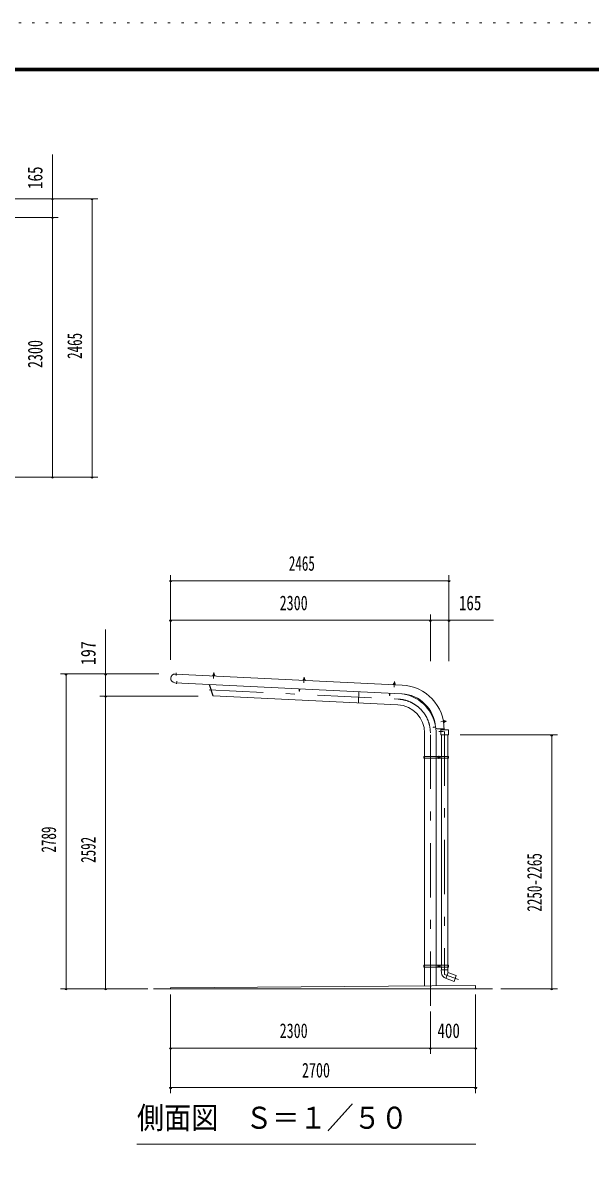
# Model space of a CAD drawing. Units: millimetres, scale not verified, with parts at other scales. Extents: x -25898 to 25908, y -10500 to 10500.
# Drawn here: x 6085 to 11113, y 314 to 10500 of the extents above; entities that cross this region are included whole.
import ezdxf
from ezdxf.enums import TextEntityAlignment as Align

# ---------------------------------------------------------------- set-up
doc = ezdxf.new("R2010")
doc.units = ezdxf.units.MM
doc.header["$LTSCALE"] = 40
doc.linetypes.add('USER3', pattern=[24, 12, -5, 2, -5])
doc.linetypes.add('USER4', pattern=[3, 0.5, -2.5])
for name, color, linetype, lineweight in [('0-2_1-05BOLD', 7, 'Continuous', 18), ('0-3_1-25CENTER', 3, 'USER3', 18), ('0-5_1-55DIM', 3, 'Continuous', 18), ('0-C_F-F1PAPER', 5, 'Continuous', 18), ('0-D_F-E_J_ADD', 5, 'USER4', 18)]:
    doc.layers.add(name, color=color, linetype=linetype, lineweight=lineweight)
doc.styles.add('ＭＳ ゴシック', font='')
doc.styles.get('ＭＳ ゴシック').set_extended_font_data('MS Gothic')

msp = doc.modelspace()

# ---------------------------------------------------------------- linework, layer by layer
at = {"layer": '0-2_1-05BOLD'}
for p, q in [((7432.89, 4733.77), (9442.17, 4635.5)), ((7771.46, 4727.95), (7771.21, 4722.83)), ((7772.16, 4737.24), (7771.73, 4728.44)), ((7777.69, 4722.51), (7777.94, 4727.63)), ((8570.5, 4688.87), (8570.25, 4683.75)), ((8576.74, 4683.43), (8576.99, 4688.55)), ((9438.41, 4558.59), (7429.12, 4656.87)), ((9369.3, 4644.67), (9369.55, 4649.79)), ((9376.03, 4649.47), (9375.78, 4644.36)), ((9058.87, 4577.16), (9054.01, 4477.67)), ((9811.53, 4316.93), (9816.58, 4317.74)), ((9817.6, 4311.32), (9812.54, 4310.52)), ((9826.76, 4313.03), (9818.06, 4311.65)), ((9640.62, 4004.27), (9640.62, 4211.67)), ((9735.66, 4262.96), (9716.67, 4259.95)), ((9742.22, 4211.67), (9742.22, 4004.27)), ((9813.1, 4249.37), (9750.77, 4248.83)), ((9784.08, 4239.37), (9784.08, 4249.12)), ((9787.28, 4249.14), (9787.28, 4239.37)), ((9789.98, 4004.27), (9789.98, 4194.37)), ((9844.98, 4194.37), (9844.98, 4004.27)), ((9632.92, 3996.27), (9639.02, 3996.27)), ((9639.02, 3988.27), (9639.02, 4004.27)), ((9640.62, 2154.27), (9640.62, 3988.27)), ((9742.22, 3988.27), (9742.22, 2154.27)), ((9743.82, 4004.27), (9743.82, 3988.27)), ((9788.38, 3988.27), (9788.38, 4004.27)), ((9789.98, 2154.27), (9789.98, 3988.27)), ((9844.98, 3988.27), (9844.98, 2154.27)), ((9846.57, 4004.27), (9846.57, 3988.27)), ((9846.57, 3996.27), (9852.68, 3996.27)), ((9639.02, 2146.27), (9632.92, 2146.27)), ((9639.02, 2138.27), (9639.02, 2154.27)), ((9743.82, 2154.27), (9743.82, 2138.27)), ((9788.38, 2138.27), (9788.38, 2154.27)), ((9846.57, 2154.27), (9846.57, 2138.27)), ((9852.68, 2146.27), (9846.57, 2146.27)), ((9640.62, 1972.26), (9640.62, 2138.27)), ((9742.22, 2138.27), (9742.22, 1973.03)), ((9789.98, 2112.81), (9789.98, 2138.27)), ((9847.97, 2089.72), (9829.17, 2038.03)), ((9844.98, 2138.27), (9844.98, 2112.81)), ((7241.42, 1945.67), (10241.42, 1945.67))]:
    msp.add_line(p, q, dxfattribs=at)
for points in [[(7766.38, 4721.47), (7766.46, 4723.06), (7782.44, 4722.28), (7782.36, 4720.68)], [(8565.43, 4682.39), (8565.51, 4683.98), (8581.49, 4683.2), (8581.41, 4681.6)], [(9380.45, 4642.52), (9364.47, 4643.31), (9364.55, 4644.9), (9380.53, 4644.12)], [(9811.71, 4305.58), (9813.28, 4305.83), (9810.78, 4321.63), (9809.2, 4321.38)], [(9782.89, 4194.37), (9782.89, 4239.37), (9852.88, 4239.37), (9852.88, 4194.37)], [(9632.92, 3988.27), (9632.92, 4004.27), (9852.68, 4004.27), (9852.68, 3988.27)], [(9852.68, 2138.27), (9852.68, 2154.27), (9632.92, 2154.27), (9632.92, 2138.27)]]:
    msp.add_lwpolyline(points, close=True, dxfattribs=at)
for points in [[(7767.96, 4722.99), (7768.21, 4728.11), (7769.11, 4728.57), (7780.34, 4728.02), (7781.19, 4727.47), (7780.94, 4722.36)], [(7777.72, 4728.14), (7778.15, 4736.95), (7772.16, 4737.24), (7772.68, 4737.72), (7777.68, 4737.47), (7778.15, 4736.95)], [(8567.01, 4683.91), (8567.26, 4689.03), (8568.15, 4689.49), (8579.39, 4688.94), (8580.23, 4688.39), (8579.98, 4683.28)], [(8576.77, 4689.06), (8577.2, 4697.87), (8571.2, 4698.16), (8570.77, 4689.36)], [(8571.2, 4698.16), (8571.73, 4698.64), (8576.72, 4698.39), (8577.2, 4697.87)], [(7732.78, 4642.01), (7764.43, 4539.76), (7767.49, 4540.71)], [(9403.59, 4460.58), (7767.53, 4540.59), (7736.18, 4641.85)], [(8531.31, 4602.96), (8530.33, 4582.98), (8533.53, 4582.82), (8534.5, 4602.8)], [(9379.03, 4644.2), (9379.28, 4649.31), (9378.44, 4649.86), (9367.2, 4650.41), (9366.3, 4649.95), (9366.05, 4644.83)], [(9369.82, 4650.28), (9370.25, 4659.08), (9376.24, 4658.79), (9375.81, 4649.99)], [(9376.24, 4658.79), (9375.77, 4659.31), (9370.77, 4659.56), (9370.25, 4659.08)], [(9333.55, 4563.72), (9332.57, 4543.75), (9329.38, 4543.9), (9330.35, 4563.88)], [(9813.05, 4307.31), (9818.11, 4308.11), (9818.47, 4309.05), (9816.71, 4320.16), (9816.08, 4320.94), (9811.02, 4320.14)], [(9817.12, 4317.57), (9825.82, 4318.95), (9826.76, 4313.03), (9827.18, 4313.6), (9826.4, 4318.53), (9825.82, 4318.95)], [(9716.67, 4259.95), (9716.17, 4263.11), (9735.47, 4266.17)], [(9826.4, 2039.04), (9902.18, 2011.46), (9920.99, 2063.14), (9844.98, 2090.81), (9846.98, 2112.81), (9787.98, 2112.81), (9790.44, 2085.74)], [(10091.42, 1945.67), (10091.42, 1975.67), (7391.42, 1955.67), (7391.42, 1945.67)]]:
    msp.add_lwpolyline(points, dxfattribs=at)
for centre in [(9766.1, 3996.27), (9766.1, 2146.27)]:
    msp.add_circle(centre, 6.25, dxfattribs=at)
for centre, radius, start, end in [((7431, 4695.32), 38.5, 87.19829, 267.19829), ((7767.28, 4719.42), 2, 87.1998, 267.1998), ((7769.72, 4725.66), 2.88, 52.81573, 112.81573), ((7774.2, 4717.56), 10.75, 69.61203, 104.78795), ((7779.45, 4725.18), 2.88, 61.58424, 121.58424), ((7781.27, 4718.73), 2, 267.20061, 87.20061), ((8568.76, 4686.58), 2.88, 52.81573, 112.81573), ((8573.24, 4678.48), 10.75, 69.61203, 104.78795), ((8578.5, 4686.1), 2.88, 61.58424, 121.58424), ((8566.33, 4680.34), 2, 87.1998, 267.1998), ((8580.31, 4679.65), 2, 267.20061, 87.20061), ((9365.38, 4641.26), 2, 87.1998, 267.1998), ((9367.81, 4647.5), 2.88, 52.81573, 112.81573), ((9372.29, 4639.4), 10.75, 69.61203, 104.78795), ((9377.54, 4647.02), 2.88, 61.58424, 121.58424), ((9379.36, 4640.58), 2, 267.20061, 87.20061), ((9423.12, 4245.97), 390, 359.03136, 87.20001), ((9423.12, 4245.97), 313, 3.12109, 87.19995), ((9391.42, 4211.67), 350.8, 13.59305, 80.90588), ((9391.42, 4211.67), 249.2, 0, 87.19994), ((9807.71, 4320.13), 1.67, 8.99695, 188.99695), ((9810.01, 4306.32), 1.56, 188.99661, 8.99661), ((9813.99, 4318.97), 2.88, 334.61195, 34.61195), ((9806.97, 4312.93), 10.75, 351.41122, 26.58714), ((9815.51, 4309.35), 2.88, 343.38046, 43.38046), ((9750.63, 4263.83), 15, 183.12274, 270.49994), ((9391.42, 4211.67), 350.8, 0, 6.85475), ((9423.12, 4245.97), 375, 358.9926, 0.49994), ((9845.21, 2090.72), 55, 185.19513, 249.99989)]:
    msp.add_arc(centre, radius, start, end, dxfattribs=at)
at = {"layer": '0-3_1-25CENTER'}
for p, q in [((7442.08, 4743.63), (7440.89, 4719.36)), ((7775.61, 4746.24), (7773.07, 4694.54)), ((8574.65, 4707.16), (8572.12, 4655.46)), ((7446.56, 4671.43), (7445.37, 4647.16)), ((7733.08, 4593.14), (9406.07, 4511.31)), ((9371.17, 4616.38), (9373.7, 4668.08)), ((9835.34, 4317.42), (9784.22, 4309.32)), ((9691.42, 1795.67), (9691.42, 4211.67)), ((9767.28, 4224.37), (9806.29, 4224.37)), ((9817.48, 4224.37), (9817.48, 2071.55)), ((9753.6, 3996.27), (9778.6, 3996.27)), ((9766.1, 4008.77), (9766.1, 3983.77)), ((9778.6, 2146.27), (9753.6, 2146.27)), ((9766.1, 2158.77), (9766.1, 2133.77)), ((9817.48, 2071.55), (9940.22, 2026.88))]:
    msp.add_line(p, q, dxfattribs=at)
msp.add_arc((9391.42, 4211.67), 300, 0, 87.19994, dxfattribs=at)
at = {"layer": '0-5_1-55DIM'}
for p, q in [((6346.43, 8942.67), (6346.43, 9335.17)), ((6746.43, 8942.67), (5694.43, 8942.67)), ((6356.43, 8942.67), (6336.43, 8942.67)), ((6346.43, 8777.67), (6346.43, 8942.67)), ((6706.43, 8942.67), (6686.43, 8942.67)), ((6696.43, 8942.67), (6696.43, 6477.67)), ((5846.43, 8777.67), (6396.43, 8777.67)), ((6356.43, 8777.67), (6336.43, 8777.67)), ((6346.43, 6477.67), (6346.43, 8777.67)), ((5699.43, 6477.67), (6746.43, 6477.67)), ((6356.43, 6477.67), (6336.43, 6477.67)), ((6706.43, 6477.67), (6686.43, 6477.67)), ((7391.42, 4859.67), (7391.42, 5609.67)), ((9856.42, 4847.67), (9856.42, 5609.67)), ((7401.42, 5559.67), (7381.42, 5559.67)), ((7391.42, 5559.67), (9856.42, 5559.67)), ((9866.42, 5559.67), (9846.42, 5559.67)), ((7401.42, 5209.67), (7381.42, 5209.67)), ((7391.42, 5209.67), (9691.42, 5209.67)), ((9701.42, 5209.67), (9681.42, 5209.67)), ((9691.42, 4847.67), (9691.42, 5259.67)), ((9691.42, 5209.67), (9856.42, 5209.67)), ((9866.42, 5209.67), (9846.42, 5209.67)), ((9856.42, 5209.67), (10248.92, 5209.67)), ((6816.43, 5127.17), (6816.43, 4734.67)), ((6416.43, 4734.67), (7288.46, 4734.67)), ((6476.43, 4734.67), (6456.43, 4734.67)), ((6466.43, 1945.67), (6466.43, 4734.67)), ((6826.43, 4734.67), (6806.43, 4734.67)), ((6816.43, 4537.67), (6816.43, 4734.67)), ((6766.43, 4537.67), (7636.53, 4537.67)), ((6826.43, 4537.67), (6806.43, 4537.67)), ((6816.43, 1945.67), (6816.43, 4537.67)), ((9955.75, 4194.37), (10816.42, 4194.37)), ((10776.42, 4194.37), (10756.42, 4194.37)), ((10766.42, 4194.37), (10766.42, 1945.67)), ((7191.42, 1945.67), (6416.43, 1945.67)), ((6476.43, 1945.67), (6456.43, 1945.67)), ((6826.43, 1945.67), (6806.43, 1945.67)), ((10816.42, 1945.67), (10316.42, 1945.67)), ((10776.42, 1945.67), (10756.42, 1945.67)), ((7391.42, 1020.67), (7391.42, 1895.67)), ((10091.42, 1895.67), (10091.42, 1020.67)), ((9691.42, 1745.67), (9691.42, 1370.67)), ((7401.42, 1420.67), (7381.42, 1420.67)), ((7391.42, 1420.67), (9691.42, 1420.67)), ((9701.42, 1420.67), (9681.42, 1420.67)), ((9691.42, 1420.67), (10091.42, 1420.67)), ((10101.42, 1420.67), (10081.42, 1420.67)), ((7401.42, 1070.67), (7381.42, 1070.67)), ((7391.42, 1070.67), (10091.42, 1070.67)), ((10101.42, 1070.67), (10081.42, 1070.67)), ((10094.06, 570.67), (7094.06, 570.67))]:
    msp.add_line(p, q, dxfattribs=at)
for centre in [(6346.43, 8942.67), (6696.43, 8942.67), (6346.43, 8777.67), (6346.43, 6477.67), (6696.43, 6477.67), (7391.42, 5559.67), (9856.42, 5559.67), (7391.42, 5209.67), (9691.42, 5209.67), (9856.42, 5209.67), (6466.43, 4734.67), (6816.43, 4734.67), (6816.43, 4537.67), (10766.42, 4194.37), (6466.43, 1945.67), (6816.43, 1945.67), (10766.42, 1945.67), (7391.42, 1420.67), (9691.42, 1420.67), (10091.42, 1420.67), (7391.42, 1070.67), (10091.42, 1070.67)]:
    msp.add_arc(centre, 10, 180, 0, dxfattribs=at)
at = {"layer": '0-C_F-F1PAPER'}
for points in [[(25407.78, -10000), (-3292.22, -10000), (-3292.22, 10100), (25407.78, 10100)], [(25405.28, -9997.5), (-3289.72, -9997.5), (-3289.72, 10097.5), (25405.28, 10097.5)], [(25402.78, -9995), (25402.78, 10095), (-3287.22, 10095), (-3287.22, -9995)], [(25400.28, -9992.5), (-3284.72, -9992.5), (-3284.72, 10092.5), (25400.28, 10092.5)], [(25397.78, -9990), (25397.78, 10090), (-3282.22, 10090), (-3282.22, -9990)], [(25395.28, -9987.5), (-3279.72, -9987.5), (-3279.72, 10087.5), (25395.28, 10087.5)], [(25392.78, -9985), (25392.78, 10085), (-3277.22, 10085), (-3277.22, -9985)], [(25390.28, -9982.5), (-3274.72, -9982.5), (-3274.72, 10082.5), (25390.28, 10082.5)], [(25387.78, -9980), (-3272.22, -9980), (-3272.22, 10080), (25387.78, 10080)], [(25385.28, -9977.5), (-3269.72, -9977.5), (-3269.72, 10077.5), (25385.28, 10077.5)], [(25382.78, -9975), (25382.78, 10075), (-3267.22, 10075), (-3267.22, -9975)]]:
    msp.add_lwpolyline(points, close=True, dxfattribs=at)
at = {"layer": '0-D_F-E_J_ADD'}
msp.add_lwpolyline([(25907.78, -10500), (-3792.22, -10500), (-3792.22, 10500), (25907.78, 10500)], close=True, dxfattribs=at)

# ---------------------------------------------------------------- texts
at = {"layer": '0-5_1-55DIM', "color": 7, "style": 'ＭＳ ゴシック'}
for s, width, p in [('165', 0.75, (6296.43, 9030.03)), ('2465', 0.65, (6646.43, 7524.85)), ('2300', 0.7, (6296.43, 7443.74)), ('197', 0.8, (6766.43, 4812.29)), ('2789', 0.65, (6416.43, 3152.24)), ('2592', 0.65, (6766.43, 3061.23)), ('2250-2265', 0.65, (10716.42, 2629.08))]:
    msp.add_text(s, height=130.2, rotation=90, dxfattribs=dict(at, width=width)).set_placement(p, align=Align.BOTTOM_LEFT)
for s, height, width, p in [('2465', 130.2, 0.65, (8438.59, 5609.67)), ('2300', 130.2, 0.7, (8357.48, 5259.67)), ('165', 130.2, 0.75, (9943.77, 5259.67)), ('2300', 130.2, 0.7, (8357.48, 1470.67)), ('400', 130.2, 0.75, (9753.79, 1470.67)), ('2700', 130.2, 0.7, (8554.82, 1120.67)), ('側面図\u3000Ｓ＝１／５０', 195.4, 0.9, (7094.06, 647.31))]:
    msp.add_text(s, height=height, dxfattribs=dict(at, width=width)).set_placement(p, align=Align.BOTTOM_LEFT)

doc.saveas('drawing.dxf')
